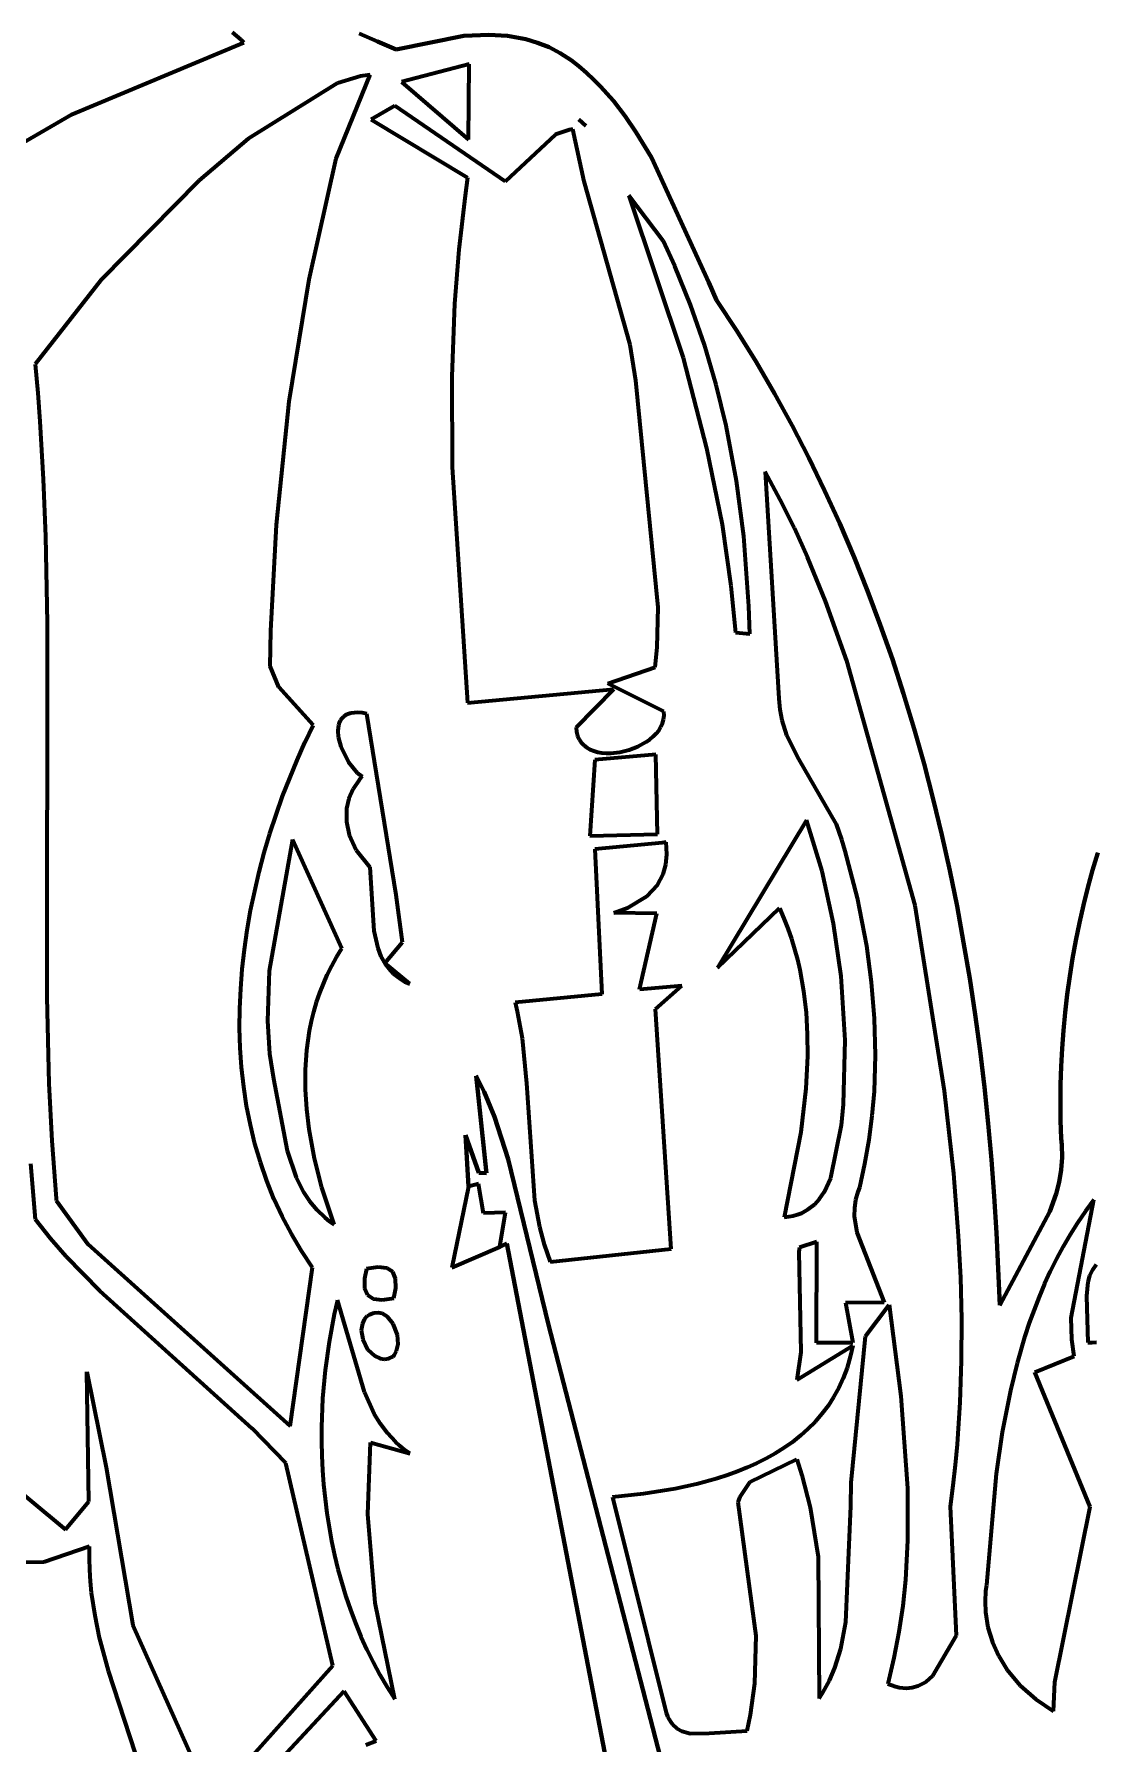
# Model space of a CAD drawing. Header units: millimetres. Extents: x 0 to 6.7, y 0 to 10.
# Drawn here: x 3.182 to 4.111, y 7.263 to 8.762 of the extents above; entities that cross this region are included whole.
import ezdxf

# ---------------------------------------------------------------- set-up
doc = ezdxf.new("R2010")
doc.units = ezdxf.units.MM
doc.layers.add('color#000000ff', color=7, linetype='CONTINUOUS', lineweight=100)
doc.layers.add('color#ffffffff', color=7, linetype='CONTINUOUS', lineweight=100)

msp = doc.modelspace()

# ---------------------------------------------------------------- linework, layer by layer
at = {"layer": 'color#000000ff'}
for p, q in [((3.363, 8.7576), (3.3553, 8.7639)), ((3.3654, 8.7551), (3.363, 8.7576)), ((3.4664, 8.763), (3.4827, 8.7562)), ((3.4827, 8.7562), (3.4989, 8.7491)), ((3.4989, 8.7491), (3.5583, 8.761)), ((3.5583, 8.761), (3.5803, 8.762)), ((3.5803, 8.762), (3.5966, 8.7609)), ((3.5966, 8.7609), (3.6126, 8.758)), ((3.6126, 8.758), (3.623, 8.755)), ((3.2141, 8.692), (3.3654, 8.7551)), ((3.623, 8.755), (3.6331, 8.751)), ((3.6331, 8.751), (3.6429, 8.7459)), ((3.6429, 8.7459), (3.6524, 8.7397)), ((3.4464, 8.6536), (3.4762, 8.7269)), ((3.4678, 8.7256), (3.4476, 8.7196)), ((3.4762, 8.7269), (3.4678, 8.7256)), ((3.5629, 8.7362), (3.5036, 8.7207)), ((3.5625, 8.6701), (3.5629, 8.7362)), ((3.6524, 8.7397), (3.6592, 8.7343)), ((3.6592, 8.7343), (3.6658, 8.7286)), ((3.6658, 8.7286), (3.6721, 8.7227)), ((3.4476, 8.7196), (3.3691, 8.6708)), ((3.5036, 8.7207), (3.5625, 8.6701)), ((3.6721, 8.7227), (3.6781, 8.7166)), ((3.6781, 8.7166), (3.6894, 8.7039)), ((3.4978, 8.6997), (3.4769, 8.6876)), ((3.5946, 8.6334), (3.4978, 8.6997)), ((3.6894, 8.7039), (3.6999, 8.6905)), ((3.1599, 8.6606), (3.2141, 8.692)), ((3.4769, 8.6876), (3.5616, 8.6369)), ((3.6591, 8.6877), (3.6653, 8.682)), ((3.6653, 8.682), (3.6591, 8.6877)), ((3.6999, 8.6905), (3.7095, 8.6764)), ((3.3691, 8.6708), (3.3263, 8.6341)), ((3.6386, 8.6744), (3.5946, 8.6334)), ((3.651, 8.6787), (3.6386, 8.6744)), ((3.6538, 8.6792), (3.651, 8.6787)), ((3.6637, 8.6333), (3.6538, 8.6792)), ((3.7095, 8.6764), (3.7228, 8.6544)), ((3.4228, 8.5475), (3.4464, 8.6536)), ((3.7228, 8.6544), (3.7731, 8.5447)), ((3.5616, 8.6369), (3.5594, 8.6211)), ((3.3263, 8.6341), (3.2403, 8.547)), ((3.5594, 8.6211), (3.5539, 8.5736)), ((3.7043, 8.49), (3.6637, 8.6333)), ((3.703, 8.6211), (3.7506, 8.4787)), ((3.7331, 8.5814), (3.703, 8.6211)), ((3.7433, 8.559), (3.7331, 8.5814)), ((3.5539, 8.5736), (3.5502, 8.5259)), ((3.2403, 8.547), (3.1823, 8.4731)), ((3.4052, 8.4404), (3.4228, 8.5475)), ((3.7572, 8.525), (3.7433, 8.559)), ((3.7731, 8.5447), (3.78, 8.5292)), ((3.5502, 8.5259), (3.5477, 8.4623)), ((3.7693, 8.4902), (3.7572, 8.525)), ((3.78, 8.5292), (3.7977, 8.5024)), ((3.7977, 8.5024), (3.8146, 8.4751)), ((3.7091, 8.4589), (3.7043, 8.49)), ((3.7797, 8.4549), (3.7693, 8.4902)), ((3.1823, 8.4731), (3.1846, 8.4479)), ((3.7506, 8.4787), (3.7712, 8.3995)), ((3.8146, 8.4751), (3.8307, 8.4475)), ((3.5477, 8.4623), (3.548, 8.3827)), ((3.7286, 8.2597), (3.7091, 8.4589)), ((3.1846, 8.4479), (3.1865, 8.4227)), ((3.7884, 8.4192), (3.7797, 8.4549)), ((3.8307, 8.4475), (3.8461, 8.4194)), ((3.3939, 8.3323), (3.4052, 8.4404)), ((3.1865, 8.4227), (3.1895, 8.3723)), ((3.7975, 8.3709), (3.7884, 8.4192)), ((3.8461, 8.4194), (3.8607, 8.3911)), ((3.7712, 8.3995), (3.7847, 8.3326)), ((3.548, 8.3827), (3.5615, 8.1762)), ((3.8607, 8.3911), (3.8747, 8.3624)), ((3.1895, 8.3723), (3.1914, 8.3219)), ((3.8039, 8.3222), (3.7975, 8.3709)), ((3.8225, 8.3787), (3.8345, 8.1799)), ((3.8358, 8.3542), (3.8225, 8.3787)), ((3.8482, 8.3293), (3.8358, 8.3542)), ((3.8747, 8.3624), (3.8879, 8.3333)), ((3.1914, 8.3219), (3.1928, 8.2462)), ((3.389, 8.2393), (3.3939, 8.3323)), ((3.7847, 8.3326), (3.7925, 8.2786)), ((3.8083, 8.261), (3.8039, 8.3222)), ((3.8597, 8.304), (3.8482, 8.3293)), ((3.8879, 8.3333), (3.9005, 8.304)), ((3.8755, 8.2654), (3.8597, 8.304)), ((3.9005, 8.304), (3.9123, 8.2744)), ((3.7925, 8.2786), (3.7965, 8.2378)), ((3.809, 8.2365), (3.8083, 8.261)), ((3.8943, 8.2131), (3.8755, 8.2654)), ((3.9123, 8.2744), (3.9235, 8.2445)), ((3.1928, 8.2462), (3.1925, 7.918)), ((3.7277, 8.2249), (3.7286, 8.2597)), ((3.3885, 8.2083), (3.389, 8.2393)), ((3.7965, 8.2378), (3.809, 8.2365)), ((3.9235, 8.2445), (3.9341, 8.2144)), ((3.7262, 8.2075), (3.7277, 8.2249)), ((3.396, 8.1898), (3.3885, 8.2083)), ((3.6846, 8.1932), (3.7262, 8.2075)), ((3.9541, 7.9985), (3.8943, 8.2131)), ((3.9341, 8.2144), (3.944, 8.184)), ((3.4262, 8.1565), (3.396, 8.1898)), ((3.5615, 8.1762), (3.6899, 8.188)), ((3.6899, 8.188), (3.6568, 8.1545)), ((3.7338, 8.1686), (3.6846, 8.1932)), ((3.8345, 8.1799), (3.8353, 8.1703)), ((3.944, 8.184), (3.9533, 8.1534)), ((3.419, 8.1414), (3.4262, 8.1565)), ((3.4483, 8.1564), (3.4478, 8.1515)), ((3.449, 8.1586), (3.4483, 8.1564)), ((3.4499, 8.1606), (3.449, 8.1586)), ((3.4512, 8.1624), (3.4499, 8.1606)), ((3.4527, 8.1639), (3.4512, 8.1624)), ((3.4546, 8.1653), (3.4527, 8.1639)), ((3.4567, 8.1663), (3.4546, 8.1653)), ((3.4593, 8.1671), (3.4567, 8.1663)), ((3.4622, 8.1675), (3.4593, 8.1671)), ((3.4654, 8.1676), (3.4622, 8.1675)), ((3.4691, 8.1673), (3.4654, 8.1676)), ((3.4731, 8.1666), (3.4691, 8.1673)), ((3.4989, 8.0079), (3.4731, 8.1666)), ((3.7311, 8.155), (3.7325, 8.1582)), ((3.7325, 8.1582), (3.7335, 8.1615)), ((3.7335, 8.1615), (3.7339, 8.165)), ((3.7339, 8.165), (3.7338, 8.1686)), ((3.8353, 8.1703), (3.8371, 8.161)), ((3.8371, 8.161), (3.8414, 8.1478)), ((3.4121, 8.1259), (3.419, 8.1414)), ((3.4478, 8.1515), (3.4482, 8.1462)), ((3.4482, 8.1462), (3.4504, 8.1377)), ((3.6568, 8.1545), (3.6572, 8.1506)), ((3.6572, 8.1506), (3.6581, 8.1471)), ((3.6581, 8.1471), (3.6595, 8.144)), ((3.6595, 8.144), (3.6613, 8.1412)), ((3.6613, 8.1412), (3.6635, 8.1389)), ((3.711, 8.1379), (3.7181, 8.1418)), ((3.7181, 8.1418), (3.7213, 8.1441)), ((3.7213, 8.1441), (3.7243, 8.1465)), ((3.7243, 8.1465), (3.7269, 8.1492)), ((3.7269, 8.1492), (3.7292, 8.152)), ((3.7292, 8.152), (3.7311, 8.155)), ((3.8414, 8.1478), (3.8518, 8.127)), ((3.9533, 8.1534), (3.9619, 8.1226)), ((3.4056, 8.1102), (3.4121, 8.1259)), ((3.4504, 8.1377), (3.4573, 8.124)), ((3.6635, 8.1389), (3.6661, 8.1369)), ((3.6661, 8.1369), (3.6691, 8.1353)), ((3.6733, 8.1262), (3.6688, 8.0594)), ((3.6691, 8.1353), (3.6722, 8.134)), ((3.6722, 8.134), (3.6757, 8.133)), ((3.7266, 8.1309), (3.6733, 8.1262)), ((3.6757, 8.133), (3.6793, 8.1324)), ((3.6793, 8.1324), (3.6831, 8.1321)), ((3.6831, 8.1321), (3.6871, 8.1321)), ((3.6871, 8.1321), (3.6951, 8.133)), ((3.6951, 8.133), (3.7032, 8.1349)), ((3.7032, 8.1349), (3.711, 8.1379)), ((3.728, 8.0611), (3.7266, 8.1309)), ((3.8518, 8.127), (3.8849, 8.0698)), ((3.4573, 8.124), (3.4648, 8.1148)), ((3.4648, 8.1148), (3.469, 8.1114)), ((3.469, 8.1114), (3.4667, 8.1088)), ((3.9619, 8.1226), (3.97, 8.0916)), ((3.3994, 8.0942), (3.4056, 8.1102)), ((3.4612, 8.1006), (3.4575, 8.0922)), ((3.4667, 8.1088), (3.4612, 8.1006)), ((3.3936, 8.0779), (3.3994, 8.0942)), ((3.4555, 8.0835), (3.4553, 8.0719)), ((3.4575, 8.0922), (3.4555, 8.0835)), ((3.97, 8.0916), (3.9775, 8.0604)), ((3.3883, 8.0615), (3.3936, 8.0779)), ((3.4553, 8.0719), (3.4577, 8.0605)), ((3.8588, 8.0731), (3.7808, 7.9437)), ((3.8724, 8.0284), (3.8588, 8.0731)), ((3.8849, 8.0698), (3.8894, 8.0564)), ((3.3833, 8.0448), (3.3883, 8.0615)), ((3.408, 8.0564), (3.3875, 7.9411)), ((3.4514, 7.9607), (3.408, 8.0564)), ((3.4577, 8.0605), (3.464, 8.0468)), ((3.6688, 8.0594), (3.728, 8.0611)), ((3.7322, 8.0534), (3.6733, 8.0477)), ((3.7356, 8.0538), (3.7322, 8.0534)), ((3.7362, 8.0435), (3.7356, 8.0538)), ((3.8894, 8.0564), (3.8925, 8.0463)), ((3.9775, 8.0604), (3.9844, 8.0291)), ((3.3789, 8.028), (3.3833, 8.0448)), ((3.464, 8.0468), (3.476, 8.0321)), ((3.6733, 8.0477), (3.6794, 7.9206)), ((3.7354, 8.0343), (3.7362, 8.0435)), ((3.8925, 8.0463), (3.9032, 8.005)), ((4.1097, 8.0294), (4.1142, 8.0446)), ((3.3749, 8.0111), (3.3789, 8.028)), ((3.476, 8.0321), (3.4793, 7.9761)), ((3.7281, 8.0165), (3.7331, 8.026)), ((3.7331, 8.026), (3.7354, 8.0343)), ((3.8825, 7.9827), (3.8724, 8.0284)), ((3.9844, 8.0291), (3.9908, 7.9977)), ((4.1056, 8.0141), (4.1097, 8.0294)), ((3.3713, 7.9941), (3.3749, 8.0111)), ((3.5045, 7.9664), (3.4989, 8.0079)), ((3.7017, 7.9963), (3.7189, 8.0066)), ((3.7189, 8.0066), (3.7281, 8.0165)), ((4.1017, 7.9987), (4.1056, 8.0141)), ((3.3683, 7.9769), (3.3713, 7.9941)), ((3.6899, 7.9921), (3.7017, 7.9963)), ((3.7274, 7.9914), (3.6899, 7.9921)), ((3.7122, 7.9248), (3.7274, 7.9914)), ((3.7808, 7.9437), (3.8351, 7.996)), ((3.8351, 7.996), (3.839, 7.9871)), ((3.9032, 8.005), (3.9113, 7.9631)), ((3.9798, 7.836), (3.9541, 7.9985)), ((3.9908, 7.9977), (3.9966, 7.9661)), ((4.0982, 7.9832), (4.1017, 7.9987)), ((3.3659, 7.9597), (3.3683, 7.9769)), ((3.4793, 7.9761), (3.4828, 7.9609)), ((3.839, 7.9871), (3.8424, 7.9782)), ((3.8424, 7.9782), (3.8456, 7.9693)), ((3.8892, 7.9364), (3.8825, 7.9827)), ((4.095, 7.9676), (4.0982, 7.9832)), ((3.4467, 7.9532), (3.4514, 7.9607)), ((3.4828, 7.9609), (3.4856, 7.9538)), ((3.4891, 7.9478), (3.5045, 7.9664)), ((3.8456, 7.9693), (3.8483, 7.9602)), ((3.9113, 7.9631), (3.9156, 7.9313)), ((3.9966, 7.9661), (4.0019, 7.9345)), ((4.0922, 7.952), (4.095, 7.9676)), ((3.364, 7.9425), (3.3659, 7.9597)), ((3.4424, 7.9455), (3.4467, 7.9532)), ((3.4856, 7.9538), (3.4893, 7.9473)), ((3.5108, 7.9297), (3.4891, 7.9478)), ((3.4893, 7.9473), (3.494, 7.9413)), ((3.8483, 7.9602), (3.8508, 7.9511)), ((3.8508, 7.9511), (3.8529, 7.9419)), ((4.0897, 7.9363), (4.0922, 7.952)), ((3.3626, 7.9252), (3.364, 7.9425)), ((3.3875, 7.9411), (3.3861, 7.8974)), ((3.4351, 7.9298), (3.4385, 7.9377)), ((3.4385, 7.9377), (3.4424, 7.9455)), ((3.494, 7.9413), (3.4967, 7.9386)), ((3.4967, 7.9386), (3.4997, 7.9361)), ((3.4997, 7.9361), (3.5031, 7.9337)), ((3.5031, 7.9337), (3.5067, 7.9316)), ((3.5067, 7.9316), (3.5108, 7.9297)), ((3.8529, 7.9419), (3.8562, 7.9233)), ((3.8927, 7.8804), (3.8892, 7.9364)), ((3.9156, 7.9313), (3.9182, 7.8993)), ((4.0019, 7.9345), (4.0067, 7.9027)), ((4.0875, 7.9205), (4.0897, 7.9363)), ((3.1925, 7.918), (3.1945, 7.8423)), ((3.3619, 7.908), (3.3626, 7.9252)), ((3.4292, 7.9136), (3.432, 7.9217)), ((3.432, 7.9217), (3.4351, 7.9298)), ((3.6794, 7.9206), (3.6033, 7.9133)), ((3.7495, 7.9279), (3.7122, 7.9248)), ((3.7263, 7.9074), (3.7495, 7.9279)), ((3.8562, 7.9233), (3.8584, 7.9045)), ((4.0857, 7.9047), (4.0875, 7.9205)), ((3.3617, 7.8907), (3.3619, 7.908)), ((3.4248, 7.897), (3.4269, 7.9053)), ((3.4269, 7.9053), (3.4292, 7.9136)), ((3.6033, 7.9133), (3.6051, 7.9055)), ((3.6051, 7.9055), (3.6094, 7.8821)), ((3.7402, 7.6974), (3.7263, 7.9074)), ((3.8584, 7.9045), (3.8595, 7.8855)), ((4.0067, 7.9027), (4.011, 7.8709)), ((4.0842, 7.8889), (4.0857, 7.9047)), ((3.3623, 7.8736), (3.3617, 7.8907)), ((3.3861, 7.8974), (3.388, 7.8682)), ((3.4218, 7.8801), (3.4231, 7.8886)), ((3.4231, 7.8886), (3.4248, 7.897)), ((3.9182, 7.8993), (3.9191, 7.8673)), ((4.083, 7.8731), (4.0842, 7.8889)), ((3.3634, 7.8565), (3.3623, 7.8736)), ((3.4195, 7.8544), (3.4207, 7.8716)), ((3.4207, 7.8716), (3.4218, 7.8801)), ((3.6094, 7.8821), (3.6132, 7.8426)), ((3.8595, 7.8855), (3.8597, 7.8664)), ((3.8912, 7.8243), (3.8927, 7.8804)), ((4.011, 7.8709), (4.0148, 7.8391)), ((4.0822, 7.8573), (4.083, 7.8731)), ((3.3653, 7.8395), (3.3634, 7.8565)), ((3.388, 7.8682), (3.3913, 7.8463)), ((3.8597, 7.8664), (3.8583, 7.8378)), ((3.9191, 7.8673), (3.918, 7.8353)), ((4.0816, 7.8414), (4.0822, 7.8573)), ((3.1945, 7.8423), (3.197, 7.7919)), ((3.3913, 7.8463), (3.4034, 7.7832)), ((3.4195, 7.8371), (3.4195, 7.8544)), ((3.5761, 7.8349), (3.569, 7.849)), ((3.569, 7.849), (3.5716, 7.8243)), ((3.6132, 7.8426), (3.6202, 7.7398)), ((4.0814, 7.8256), (4.0816, 7.8414)), ((3.3678, 7.8227), (3.3653, 7.8395)), ((3.4205, 7.8197), (3.4195, 7.8371)), ((3.5852, 7.8132), (3.5761, 7.8349)), ((3.8583, 7.8378), (3.8539, 7.7996)), ((3.918, 7.8353), (3.9162, 7.8141)), ((3.9879, 7.7633), (3.9798, 7.836)), ((4.0148, 7.8391), (4.0182, 7.8072)), ((3.3711, 7.806), (3.3678, 7.8227)), ((3.4226, 7.8024), (3.4205, 7.8197)), ((3.5716, 7.8243), (3.578, 7.7661)), ((3.5971, 7.776), (3.5852, 7.8132)), ((3.8896, 7.8057), (3.8912, 7.8243)), ((3.9162, 7.8141), (3.9135, 7.793)), ((4.0816, 7.8098), (4.0814, 7.8256)), ((3.3751, 7.7895), (3.3711, 7.806)), ((3.4273, 7.7765), (3.4226, 7.8024)), ((3.5714, 7.7641), (3.5598, 7.7971)), ((3.5598, 7.7971), (3.5624, 7.7521)), ((3.8539, 7.7996), (3.8392, 7.7251)), ((3.8802, 7.7597), (3.8896, 7.8057)), ((4.0182, 7.8072), (4.021, 7.7753)), ((4.082, 7.794), (4.0816, 7.8098)), ((3.197, 7.7919), (3.2007, 7.7416)), ((3.3799, 7.7732), (3.3751, 7.7895)), ((3.4034, 7.7832), (3.4113, 7.76)), ((3.9135, 7.793), (3.9098, 7.7719)), ((4.0827, 7.7884), (4.082, 7.794)), ((4.083, 7.7774), (4.0827, 7.7884)), ((3.1828, 7.723), (3.1786, 7.7718)), ((3.3855, 7.7571), (3.3799, 7.7732)), ((3.4337, 7.7512), (3.4273, 7.7765)), ((3.578, 7.7661), (3.5782, 7.7638)), ((3.6324, 7.6306), (3.5971, 7.776)), ((3.9098, 7.7719), (3.9052, 7.7511)), ((4.021, 7.7753), (4.0235, 7.7434)), ((4.0804, 7.7559), (4.0822, 7.7666)), ((4.0822, 7.7666), (4.083, 7.7774)), ((3.3918, 7.7412), (3.3855, 7.7571)), ((3.4113, 7.76), (3.4178, 7.7471)), ((3.4446, 7.7186), (3.4337, 7.7512)), ((3.5624, 7.7521), (3.5477, 7.6809)), ((3.5782, 7.7638), (3.5714, 7.7641)), ((3.8742, 7.7469), (3.8802, 7.7597)), ((3.9052, 7.7511), (3.9038, 7.7474)), ((3.9922, 7.7086), (3.9879, 7.7633)), ((4.0777, 7.7455), (4.0804, 7.7559)), ((3.2007, 7.7416), (3.2009, 7.7398)), ((3.2009, 7.7398), (3.2286, 7.7015)), ((3.399, 7.7257), (3.3918, 7.7412)), ((3.4178, 7.7471), (3.4231, 7.7391)), ((3.4231, 7.7391), (3.4293, 7.7316)), ((3.6202, 7.7398), (3.6247, 7.7165)), ((3.8604, 7.7321), (3.8658, 7.7363)), ((3.8658, 7.7363), (3.8703, 7.7413)), ((3.8703, 7.7413), (3.8742, 7.7469)), ((3.9018, 7.7402), (3.9008, 7.733)), ((3.9038, 7.7474), (3.9018, 7.7402)), ((4.0235, 7.7434), (4.0255, 7.7115)), ((4.0723, 7.7302), (4.0777, 7.7455)), ((4.0909, 7.6369), (4.1107, 7.7402)), ((4.1107, 7.7402), (4.1034, 7.7303)), ((3.1958, 7.7065), (3.1828, 7.723)), ((3.4071, 7.7104), (3.399, 7.7257)), ((3.4293, 7.7316), (3.4364, 7.7247)), ((3.4364, 7.7247), (3.4403, 7.7216)), ((3.4403, 7.7216), (3.4446, 7.7186)), ((3.8392, 7.7251), (3.8433, 7.7256)), ((3.8433, 7.7256), (3.8472, 7.7264)), ((3.8472, 7.7264), (3.8508, 7.7274)), ((3.8508, 7.7274), (3.8543, 7.7287)), ((3.8543, 7.7287), (3.8574, 7.7303)), ((3.8574, 7.7303), (3.8604, 7.7321)), ((3.9008, 7.733), (3.9007, 7.7259)), ((3.9007, 7.7259), (3.9029, 7.7118)), ((4.0282, 7.6479), (4.0723, 7.7302)), ((4.1034, 7.7303), (4.0965, 7.7202)), ((3.2096, 7.6907), (3.1958, 7.7065)), ((3.416, 7.6955), (3.4071, 7.7104)), ((3.6247, 7.7165), (3.6288, 7.7011)), ((3.9029, 7.7118), (3.927, 7.6504)), ((3.994, 7.6721), (3.9922, 7.7086)), ((4.0255, 7.7115), (4.027, 7.6797)), ((4.09, 7.7098), (4.0838, 7.6993)), ((4.0965, 7.7202), (4.09, 7.7098)), ((3.2286, 7.7015), (3.4059, 7.5418)), ((3.4257, 7.6809), (3.416, 7.6955)), ((3.5477, 7.6809), (3.5899, 7.6991)), ((3.5899, 7.6991), (3.5961, 7.7019)), ((3.5961, 7.7019), (3.7128, 7.0937)), ((3.6288, 7.7011), (3.6341, 7.6859)), ((3.6341, 7.6859), (3.7402, 7.6974)), ((3.8527, 7.6986), (3.8521, 7.6948)), ((3.8521, 7.6948), (3.8537, 7.6066)), ((3.868, 7.7036), (3.8527, 7.6986)), ((3.8677, 7.6148), (3.868, 7.7036)), ((4.0838, 7.6993), (4.0781, 7.6885)), ((3.239, 7.6604), (3.2096, 7.6907)), ((3.4059, 7.5418), (3.4257, 7.6809)), ((3.4729, 7.6798), (3.4711, 7.6713)), ((3.4831, 7.6814), (3.4729, 7.6798)), ((3.4908, 7.6805), (3.4831, 7.6814)), ((3.4959, 7.6771), (3.4908, 7.6805)), ((3.4985, 7.6712), (3.4959, 7.6771)), ((4.027, 7.6797), (4.0282, 7.6479)), ((4.0726, 7.6776), (4.0675, 7.6665)), ((4.0781, 7.6885), (4.0726, 7.6776)), ((4.1095, 7.6789), (4.1071, 7.6738)), ((4.1128, 7.6835), (4.1095, 7.6789)), ((3.4711, 7.6713), (3.4712, 7.6629)), ((3.4712, 7.6629), (3.4738, 7.657)), ((3.4969, 7.6542), (3.4987, 7.6628)), ((3.4987, 7.6628), (3.4985, 7.6712)), ((3.9949, 7.6356), (3.994, 7.6721)), ((4.0675, 7.6665), (4.0628, 7.6553)), ((4.1056, 7.6681), (4.1044, 7.6558)), ((4.1071, 7.6738), (4.1056, 7.6681)), ((3.3728, 7.5398), (3.239, 7.6604)), ((3.4474, 7.6522), (3.4447, 7.6401)), ((3.4712, 7.5715), (3.4474, 7.6522)), ((3.4738, 7.657), (3.479, 7.6536)), ((3.479, 7.6536), (3.4867, 7.6527)), ((3.4867, 7.6527), (3.4969, 7.6542)), ((3.927, 7.6504), (3.8929, 7.65)), ((3.8929, 7.65), (3.8994, 7.615)), ((3.9104, 7.6208), (3.9314, 7.6482)), ((3.9314, 7.6482), (3.9415, 7.568)), ((4.0628, 7.6553), (4.0583, 7.6439)), ((4.1044, 7.6558), (4.1054, 7.6153)), ((3.4447, 7.6401), (3.4402, 7.6157)), ((3.4694, 7.6318), (3.4684, 7.626)), ((3.471, 7.6353), (3.4694, 7.6318)), ((3.4735, 7.6384), (3.471, 7.6353)), ((3.4755, 7.6396), (3.4735, 7.6384)), ((3.4794, 7.641), (3.4755, 7.6396)), ((3.4832, 7.6413), (3.4794, 7.641)), ((3.4867, 7.6405), (3.4832, 7.6413)), ((3.4914, 7.6377), (3.4867, 7.6405)), ((3.4964, 7.6317), (3.4914, 7.6377)), ((3.5002, 7.6219), (3.4964, 7.6317)), ((3.9947, 7.5991), (3.9949, 7.6356)), ((4.0542, 7.6324), (4.0504, 7.6208)), ((4.0583, 7.6439), (4.0542, 7.6324)), ((4.0915, 7.6178), (4.0909, 7.6369)), ((3.4684, 7.626), (3.4696, 7.618)), ((3.4696, 7.618), (3.4742, 7.6088)), ((3.5006, 7.6136), (3.5002, 7.6219)), ((3.8818, 6.668), (3.6324, 7.6306)), ((3.8979, 7.4923), (3.9104, 7.6208)), ((4.0504, 7.6208), (4.0435, 7.5971)), ((4.0936, 7.6033), (4.0915, 7.6178)), ((3.4402, 7.6157), (3.4367, 7.591)), ((3.4742, 7.6088), (3.4799, 7.6034)), ((3.4799, 7.6034), (3.485, 7.6011)), ((3.485, 7.6011), (3.4886, 7.6007)), ((3.4886, 7.6007), (3.4924, 7.6013)), ((3.4924, 7.6013), (3.4962, 7.603)), ((3.4962, 7.603), (3.4974, 7.6045)), ((3.4974, 7.6045), (3.4993, 7.6079)), ((3.4993, 7.6079), (3.5006, 7.6136)), ((3.8502, 7.5826), (3.8994, 7.6125)), ((3.8537, 7.6066), (3.8502, 7.5826)), ((3.8994, 7.615), (3.8677, 7.6148)), ((3.8972, 7.6025), (3.8944, 7.5929)), ((3.8994, 7.6125), (3.8972, 7.6025)), ((4.059, 7.5891), (4.0936, 7.6033)), ((4.1054, 7.6153), (4.1094, 7.6153)), ((4.1094, 7.6153), (4.1131, 7.6156)), ((3.2294, 7.4758), (3.2278, 7.5895)), ((3.2278, 7.5895), (3.2447, 7.5055)), ((3.4367, 7.591), (3.4345, 7.566)), ((3.8944, 7.5929), (3.891, 7.5839)), ((3.9935, 7.5626), (3.9947, 7.5991)), ((4.0435, 7.5971), (4.0376, 7.5731)), ((4.1076, 7.4711), (4.059, 7.5891)), ((3.4798, 7.5527), (3.4712, 7.5715)), ((3.8871, 7.5754), (3.8826, 7.5673)), ((3.891, 7.5839), (3.8871, 7.5754)), ((4.0376, 7.5731), (4.0305, 7.5367)), ((3.4345, 7.566), (3.4335, 7.5409)), ((3.8777, 7.5597), (3.8722, 7.5525)), ((3.8826, 7.5673), (3.8777, 7.5597)), ((3.9415, 7.568), (3.9473, 7.4875)), ((3.9911, 7.5261), (3.9935, 7.5626)), ((3.0953, 7.5458), (3.2089, 7.4513)), ((3.4851, 7.544), (3.4798, 7.5527)), ((3.4913, 7.5357), (3.4851, 7.544)), ((3.8664, 7.5457), (3.8601, 7.5394)), ((3.8722, 7.5525), (3.8664, 7.5457)), ((3.4021, 7.5095), (3.3728, 7.5398)), ((3.4335, 7.5409), (3.4335, 7.5283)), ((3.4335, 7.5283), (3.4338, 7.5157)), ((3.474, 7.4646), (3.4765, 7.5274)), ((3.4765, 7.5274), (3.5108, 7.518)), ((3.4983, 7.5281), (3.4913, 7.5357)), ((3.5022, 7.5246), (3.4983, 7.5281)), ((3.8464, 7.5279), (3.8391, 7.5228)), ((3.8535, 7.5335), (3.8464, 7.5279)), ((3.8601, 7.5394), (3.8535, 7.5335)), ((3.9894, 7.5079), (3.9911, 7.5261)), ((4.0305, 7.5367), (4.0251, 7.4999)), ((3.4338, 7.5157), (3.4344, 7.5032)), ((3.5064, 7.5212), (3.5022, 7.5246)), ((3.5108, 7.518), (3.5064, 7.5212)), ((3.8093, 7.4931), (3.8502, 7.5129)), ((3.8235, 7.5135), (3.8153, 7.5094)), ((3.8314, 7.5179), (3.8235, 7.5135)), ((3.8391, 7.5228), (3.8314, 7.5179)), ((3.8502, 7.5129), (3.8548, 7.4989)), ((3.2447, 7.5055), (3.2681, 7.3672)), ((3.4435, 7.3319), (3.4021, 7.5095)), ((3.4344, 7.5032), (3.4353, 7.4906)), ((3.7805, 7.496), (3.7622, 7.491)), ((3.7894, 7.4989), (3.7805, 7.496)), ((3.7982, 7.5021), (3.7894, 7.4989)), ((3.8069, 7.5056), (3.7982, 7.5021)), ((3.8153, 7.5094), (3.8069, 7.5056)), ((3.8548, 7.4989), (3.8621, 7.4705)), ((3.9874, 7.4897), (3.9894, 7.5079)), ((4.0251, 7.4999), (4.0165, 7.4023)), ((3.4353, 7.4906), (3.4366, 7.4781)), ((3.7159, 7.4825), (3.6887, 7.4797)), ((3.7437, 7.487), (3.7159, 7.4825)), ((3.7622, 7.491), (3.7437, 7.487)), ((3.8005, 7.4798), (3.8093, 7.4931)), ((3.8976, 7.4716), (3.8979, 7.4923)), ((3.9473, 7.4875), (3.9474, 7.4415)), ((3.9851, 7.4715), (3.9874, 7.4897)), ((3.2089, 7.4513), (3.2294, 7.4758)), ((3.4366, 7.4781), (3.4381, 7.4656)), ((3.6887, 7.4797), (3.7358, 7.2904)), ((3.7989, 7.4752), (3.8005, 7.4798)), ((3.8146, 7.3579), (3.7989, 7.4752)), ((3.8621, 7.4705), (3.869, 7.4273)), ((3.8934, 7.3699), (3.8976, 7.4716)), ((3.9903, 7.3582), (3.9851, 7.4715)), ((4.0765, 7.3172), (4.1076, 7.4711)), ((3.4381, 7.4656), (3.4401, 7.4532)), ((3.4401, 7.4532), (3.4423, 7.4409)), ((3.4804, 7.3869), (3.474, 7.4646)), ((3.2301, 7.4362), (3.1899, 7.4226)), ((3.23, 7.4259), (3.2301, 7.4362)), ((3.4423, 7.4409), (3.445, 7.4286)), ((3.9474, 7.4415), (3.9455, 7.4071)), ((3.1899, 7.4226), (3.1707, 7.4222)), ((3.2302, 7.4158), (3.23, 7.4259)), ((3.445, 7.4286), (3.4479, 7.4165)), ((3.869, 7.4273), (3.87, 7.3031)), ((3.2309, 7.4057), (3.2302, 7.4158)), ((3.4479, 7.4165), (3.4512, 7.4044)), ((3.9455, 7.4071), (3.9432, 7.3842)), ((3.2319, 7.3957), (3.2309, 7.4057)), ((3.2349, 7.3759), (3.2319, 7.3957)), ((3.4512, 7.4044), (3.4549, 7.3925)), ((3.4549, 7.3925), (3.459, 7.3807)), ((4.0159, 7.3975), (4.0154, 7.388)), ((4.0165, 7.4023), (4.0159, 7.3975)), ((3.459, 7.3807), (3.4634, 7.369)), ((3.4977, 7.3024), (3.4804, 7.3869)), ((3.9432, 7.3842), (3.9399, 7.3614)), ((4.0154, 7.388), (4.0158, 7.3788)), ((4.0158, 7.3788), (4.0179, 7.3652)), ((3.2389, 7.3563), (3.2349, 7.3759)), ((3.2681, 7.3672), (3.3371, 7.213)), ((3.4634, 7.369), (3.4681, 7.3574)), ((3.8888, 7.3467), (3.8934, 7.3699)), ((3.9399, 7.3614), (3.9355, 7.3387)), ((4.0179, 7.3652), (4.0219, 7.3523)), ((3.2467, 7.3273), (3.2389, 7.3563)), ((3.4681, 7.3574), (3.4733, 7.3461)), ((3.4733, 7.3461), (3.4788, 7.3349)), ((3.8135, 7.3162), (3.8146, 7.3579)), ((3.8835, 7.3298), (3.8888, 7.3467)), ((3.9696, 7.323), (3.9903, 7.3582)), ((4.0219, 7.3523), (4.0274, 7.34)), ((3.3371, 7.213), (3.4435, 7.3319)), ((3.4788, 7.3349), (3.4847, 7.3239)), ((3.9355, 7.3387), (3.9301, 7.316)), ((4.0274, 7.34), (4.0345, 7.3285)), ((3.2875, 7.2026), (3.2467, 7.3273)), ((3.4847, 7.3239), (3.491, 7.3131)), ((3.8098, 7.2886), (3.8135, 7.3162)), ((3.8732, 7.3083), (3.8789, 7.3189)), ((3.8789, 7.3189), (3.8835, 7.3298)), ((3.9567, 7.314), (3.9636, 7.3177)), ((3.9636, 7.3177), (3.9696, 7.323)), ((4.0345, 7.3285), (4.0461, 7.3145)), ((4.0754, 7.292), (4.0765, 7.3172)), ((3.4533, 7.3095), (3.3796, 7.2303)), ((3.4813, 7.266), (3.4533, 7.3095)), ((3.491, 7.3131), (3.4977, 7.3024)), ((3.87, 7.3031), (3.8732, 7.3083)), ((3.9301, 7.316), (3.9336, 7.3146)), ((3.9336, 7.3146), (3.9369, 7.3135)), ((3.9369, 7.3135), (3.9401, 7.3128)), ((3.9401, 7.3128), (3.9461, 7.3121)), ((3.9461, 7.3121), (3.9516, 7.3126)), ((3.9516, 7.3126), (3.9567, 7.314)), ((4.0461, 7.3145), (4.0599, 7.3023)), ((4.0599, 7.3023), (4.0754, 7.292)), ((3.7358, 7.2904), (3.737, 7.2873)), ((3.737, 7.2873), (3.7383, 7.2846)), ((3.8068, 7.2748), (3.8098, 7.2886)), ((3.7383, 7.2846), (3.7398, 7.2822)), ((3.7398, 7.2822), (3.7414, 7.2801)), ((3.7414, 7.2801), (3.7452, 7.2767)), ((3.7452, 7.2767), (3.7495, 7.2744)), ((3.7495, 7.2744), (3.7568, 7.2724)), ((3.7568, 7.2724), (3.7734, 7.2725)), ((3.7734, 7.2725), (3.8068, 7.2748)), ((3.4725, 7.2623), (3.4813, 7.266))]:
    msp.add_line(p, q, dxfattribs=at)
at = {"layer": 'color#ffffffff'}
for p, q in [((3.4827, 8.7562), (3.4664, 8.763)), ((3.4989, 8.7491), (3.4827, 8.7562)), ((3.5583, 8.761), (3.4989, 8.7491)), ((3.5803, 8.762), (3.5583, 8.761)), ((3.5966, 8.7609), (3.5803, 8.762)), ((3.6126, 8.758), (3.5966, 8.7609)), ((3.623, 8.755), (3.6126, 8.758)), ((3.6331, 8.751), (3.623, 8.755)), ((3.6429, 8.7459), (3.6331, 8.751)), ((3.6524, 8.7397), (3.6429, 8.7459)), ((3.6592, 8.7343), (3.6524, 8.7397)), ((3.6658, 8.7286), (3.6592, 8.7343)), ((3.6721, 8.7227), (3.6658, 8.7286)), ((3.6781, 8.7166), (3.6721, 8.7227)), ((3.6894, 8.7039), (3.6781, 8.7166)), ((3.6999, 8.6905), (3.6894, 8.7039)), ((3.7095, 8.6764), (3.6999, 8.6905)), ((3.7228, 8.6544), (3.7095, 8.6764)), ((3.7731, 8.5447), (3.7228, 8.6544)), ((3.78, 8.5292), (3.7731, 8.5447)), ((3.7977, 8.5024), (3.78, 8.5292)), ((3.8146, 8.4751), (3.7977, 8.5024)), ((3.8307, 8.4475), (3.8146, 8.4751)), ((3.8461, 8.4194), (3.8307, 8.4475)), ((3.8607, 8.3911), (3.8461, 8.4194)), ((3.8747, 8.3624), (3.8607, 8.3911)), ((3.8879, 8.3333), (3.8747, 8.3624)), ((3.9005, 8.304), (3.8879, 8.3333)), ((3.9123, 8.2744), (3.9005, 8.304)), ((3.9235, 8.2445), (3.9123, 8.2744)), ((3.9341, 8.2144), (3.9235, 8.2445)), ((3.944, 8.184), (3.9341, 8.2144)), ((3.9533, 8.1534), (3.944, 8.184)), ((3.9619, 8.1226), (3.9533, 8.1534)), ((3.97, 8.0916), (3.9619, 8.1226)), ((3.9775, 8.0604), (3.97, 8.0916)), ((3.9844, 8.0291), (3.9775, 8.0604)), ((4.1142, 8.0446), (4.1097, 8.0294)), ((3.9908, 7.9977), (3.9844, 8.0291)), ((4.1097, 8.0294), (4.1056, 8.0141)), ((4.1056, 8.0141), (4.1017, 7.9987)), ((3.9966, 7.9661), (3.9908, 7.9977)), ((4.1017, 7.9987), (4.0982, 7.9832)), ((4.0982, 7.9832), (4.095, 7.9676)), ((4.0019, 7.9345), (3.9966, 7.9661)), ((4.095, 7.9676), (4.0922, 7.952)), ((4.0922, 7.952), (4.0897, 7.9363)), ((4.0067, 7.9027), (4.0019, 7.9345)), ((4.0897, 7.9363), (4.0875, 7.9205)), ((4.0875, 7.9205), (4.0857, 7.9047)), ((4.011, 7.8709), (4.0067, 7.9027)), ((4.0857, 7.9047), (4.0842, 7.8889)), ((4.0842, 7.8889), (4.083, 7.8731)), ((4.0148, 7.8391), (4.011, 7.8709)), ((4.083, 7.8731), (4.0822, 7.8573)), ((4.0822, 7.8573), (4.0816, 7.8414)), ((3.5716, 7.8243), (3.569, 7.849)), ((3.569, 7.849), (3.5761, 7.8349)), ((4.0816, 7.8414), (4.0814, 7.8256)), ((3.5761, 7.8349), (3.5852, 7.8132)), ((4.0182, 7.8072), (4.0148, 7.8391)), ((3.578, 7.7661), (3.5716, 7.8243)), ((3.5852, 7.8132), (3.5971, 7.776)), ((4.0814, 7.8256), (4.0816, 7.8098)), ((3.5624, 7.7521), (3.5598, 7.7971)), ((3.5598, 7.7971), (3.5714, 7.7641)), ((4.021, 7.7753), (4.0182, 7.8072)), ((4.0816, 7.8098), (4.082, 7.794)), ((4.082, 7.794), (4.0827, 7.7884)), ((4.0827, 7.7884), (4.083, 7.7774)), ((3.5782, 7.7638), (3.578, 7.7661)), ((3.5971, 7.776), (3.6324, 7.6306)), ((4.0235, 7.7434), (4.021, 7.7753)), ((4.0822, 7.7666), (4.0804, 7.7559)), ((4.083, 7.7774), (4.0822, 7.7666)), ((3.5713, 7.7544), (3.5624, 7.7521)), ((3.5755, 7.7285), (3.5713, 7.7544)), ((3.5714, 7.7641), (3.5782, 7.7638)), ((4.0804, 7.7559), (4.0777, 7.7455)), ((4.0255, 7.7115), (4.0235, 7.7434)), ((4.0777, 7.7455), (4.0723, 7.7302)), ((3.5947, 7.7293), (3.5755, 7.7285)), ((3.5899, 7.6991), (3.5947, 7.7293)), ((4.0723, 7.7302), (4.0282, 7.6479)), ((4.027, 7.6797), (4.0255, 7.7115)), ((3.5961, 7.7019), (3.5899, 7.6991)), ((3.7128, 7.0937), (3.5961, 7.7019)), ((4.0282, 7.6479), (4.027, 7.6797)), ((3.6324, 7.6306), (3.8818, 6.668))]:
    msp.add_line(p, q, dxfattribs=at)

doc.saveas('drawing.dxf')
